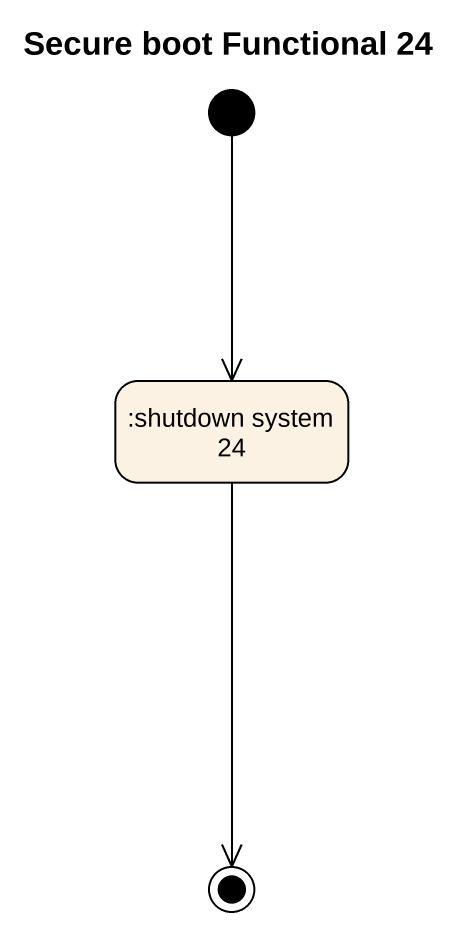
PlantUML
@startuml
title Secure boot Functional 24
hide empty description
state ":shutdown system 24" as shutdown_system_24
[*] --> shutdown_system_24
shutdown_system_24 --> [*]
@enduml
